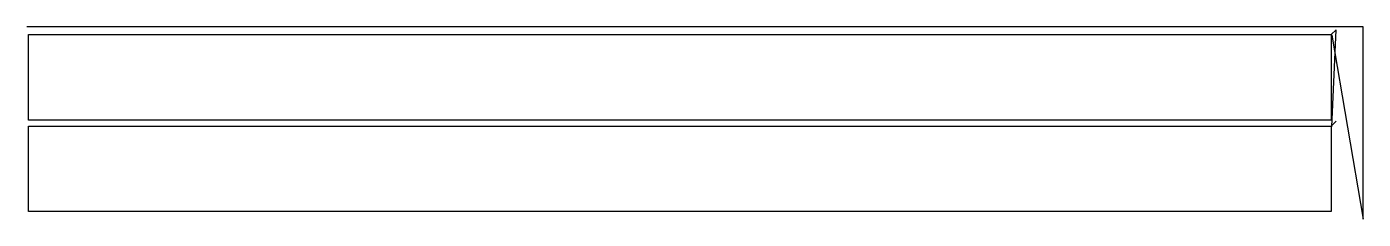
# Model space of a CAD drawing. Header units: metres. Extents: x 0 to 6951, y 0 to 1003.
import ezdxf

# ---------------------------------------------------------------- set-up
doc = ezdxf.new("R2010")
doc.units = ezdxf.units.M

msp = doc.modelspace()

# ---------------------------------------------------------------- linework, layer by layer
at = {"layer": 'TOOL_0'}
for p, q in [((1, 1003.363), (0, 1003.363)), ((6951.223, 1003.363), (1, 1003.363)), ((6809.749, 986.865), (6785, 962.116)), ((6788.536, 482.329), (6809.749, 986.865)), ((6951.223, 0.998), (6951.223, 1003.363)), ((10, 516.116), (10, 962.116)), ((10, 962.116), (6785, 962.116)), ((6785, 962.116), (6785, 516.116)), ((6785, 962.116), (6788.536, 958.58)), ((6788.536, 958.58), (6951.223, -0.002)), ((6785, 516.116), (10, 516.116)), ((6809.749, 510.614), (6785, 485.865)), ((10, 39.865), (10, 485.865)), ((10, 485.865), (6785, 485.865)), ((6785, 485.865), (6785, 39.865)), ((6785, 485.865), (6788.536, 482.329)), ((6785, 39.865), (10, 39.865)), ((6951.223, -0.002), (6951.223, 0.998)), ((6951.223, 0.998), (6951.223, -0.002)), ((6951.223, -0.002), (6951.223, 0.998))]:
    msp.add_line(p, q, dxfattribs=at)

doc.saveas('drawing.dxf')
